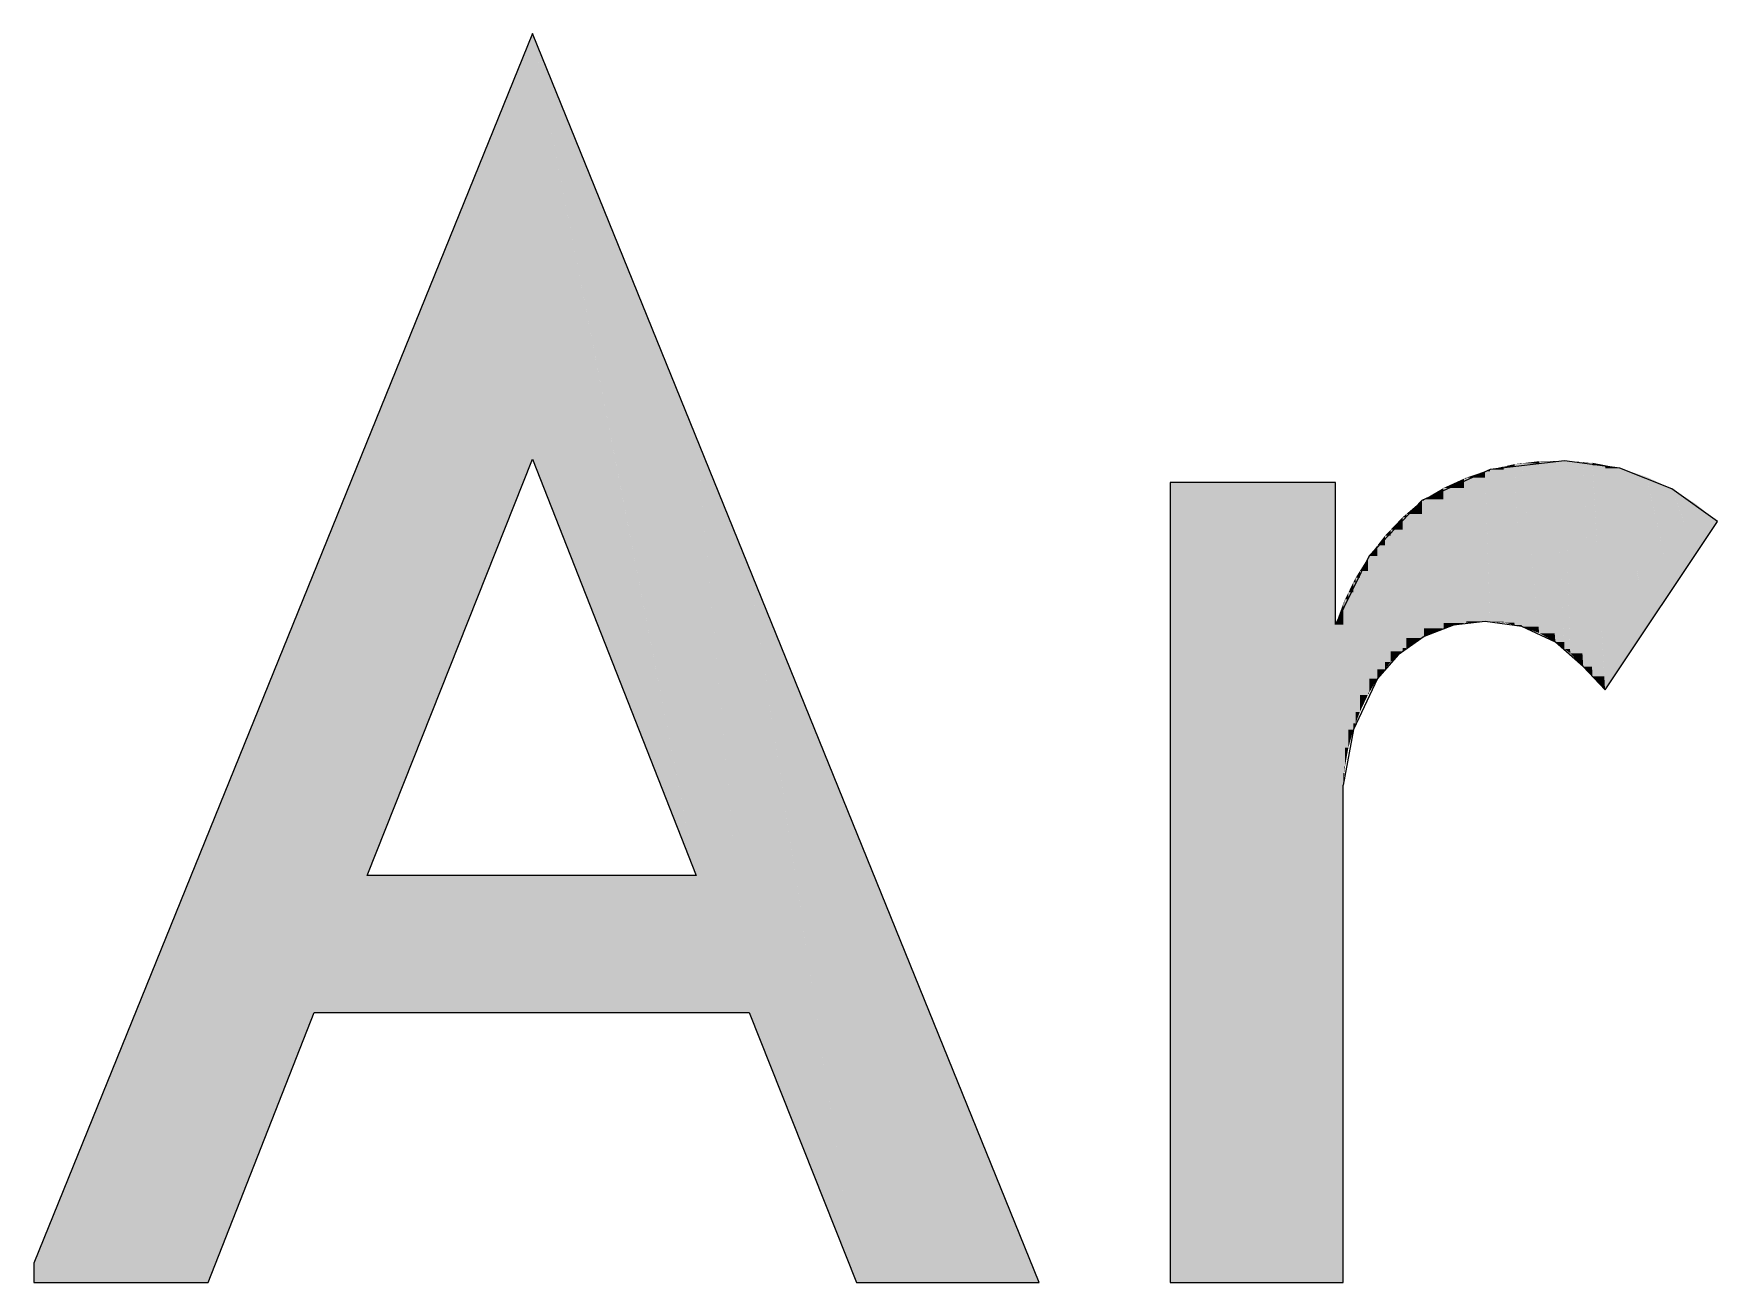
# Model space of a CAD drawing. Extents: x 885 to 2021, y 330 to 1122.
# Drawn here: x 1729.784 to 1734.259, y 644.195 to 647.513 of the extents above; entities that cross this region are included whole.
import ezdxf

# ---------------------------------------------------------------- set-up
doc = ezdxf.new("R2010")
doc.units = 0
doc.layers.get('0').update_dxf_attribs({"lineweight": 18})
doc.layers.add('P11_Plankopf_Ausführung_AF_4_800 Plankopf', color=7, linetype='Continuous', lineweight=25)

# ---------------------------------------------------------------- blocks, each defined once
blk = doc.blocks.new('Referenz-A0T8DI3SAL', base_point=(1729.7843, 502.0648))
at = {"layer": 'P11_Plankopf_Ausführung_AF_4_800 Plankopf', "color": 0, "linetype": 'Continuous', "lineweight": 13, "ltscale": 16.9}
for p, q in [((1731.1101, 647.5132), (1729.7844, 644.2457)), ((1732.4564, 644.1952), (1731.1101, 647.5132)), ((1730.6709, 645.2763), (1731.1101, 646.3823)), ((1731.1101, 646.3823), (1731.545, 645.2763)), ((1733.8529, 646.3781), (1733.6553, 646.3548)), ((1734.0003, 646.3586), (1733.8529, 646.3781)), ((1733.6553, 646.3548), (1733.4741, 646.2725)), ((1734.1385, 646.3037), (1734.0003, 646.3586)), ((1733.2442, 646.3202), (1732.8052, 646.3202)), ((1732.8052, 646.3202), (1732.8052, 644.1952)), ((1733.2442, 645.9432), (1733.2442, 646.3202)), ((1734.2591, 646.2166), (1734.1385, 646.3037)), ((1733.4741, 646.2725), (1733.334, 646.1254)), ((1733.9607, 645.7692), (1734.2591, 646.2166)), ((1733.334, 646.1254), (1733.2442, 645.9432)), ((1733.5583, 645.9413), (1733.4797, 645.9111)), ((1733.6418, 645.9515), (1733.5583, 645.9413)), ((1733.7394, 645.9378), (1733.6418, 645.9515)), ((1733.8288, 645.8967), (1733.7394, 645.9378)), ((1733.4797, 645.9111), (1733.4107, 645.8629)), ((1733.9027, 645.8315), (1733.8288, 645.8967)), ((1733.4107, 645.8629), (1733.3555, 645.7993)), ((1733.3555, 645.7993), (1733.2917, 645.6639)), ((1733.9027, 645.8315), (1733.9607, 645.7692)), ((1733.2917, 645.6639), (1733.265, 645.5166)), ((1733.265, 644.1952), (1733.265, 645.5166)), ((1731.545, 645.2763), (1730.6709, 645.2763)), ((1730.2485, 644.1952), (1730.5302, 644.9118)), ((1730.5302, 644.9118), (1731.6859, 644.9118)), ((1731.6859, 644.9118), (1731.9716, 644.1952)), ((1729.7844, 644.2457), (1729.7844, 644.1952)), ((1729.7844, 644.1952), (1730.2485, 644.1952)), ((1731.9716, 644.1952), (1732.4564, 644.1952)), ((1732.8052, 644.1952), (1733.265, 644.1952))]:
    blk.add_line(p, q, dxfattribs=at)
at = {"layer": 'P11_Plankopf_Ausführung_AF_4_800 Plankopf', "color": 0, "linetype": 'Continuous', "lineweight": 0, "ltscale": 0.0169}
for points in [[(1731.1101, 646.4309), (1730.6709, 646.4309), (1731.1101, 647.5132)], [(1731.3299, 646.3823), (1731.1101, 646.3823), (1731.1101, 647.5132)], [(1731.545, 646.4413), (1731.3185, 646.4413), (1731.1101, 647.5132)], [(1730.6709, 646.0841), (1730.5302, 646.0841), (1730.6709, 646.4309)], [(1731.1101, 646.3823), (1730.6709, 646.3823), (1730.6709, 646.4309)], [(1731.1101, 646.3823), (1731.1101, 646.4309), (1730.6709, 646.4309)], [(1731.545, 645.2763), (1731.545, 646.4413), (1731.3185, 646.4413)], [(1731.545, 644.9118), (1731.6859, 644.9118), (1731.545, 646.4413)], [(1731.6859, 646.0941), (1731.577, 646.0941), (1731.545, 646.4413)], [(1730.6709, 645.2763), (1731.1101, 646.3823), (1730.6709, 646.3823)], [(1731.545, 645.2763), (1731.3299, 646.3823), (1731.1101, 646.3823)], [(1733.7856, 646.3716), (1733.7394, 646.3716), (1733.7856, 646.3771)], [(1733.7863, 646.3771), (1733.7856, 646.3771), (1733.7863, 646.3772)], [(1733.7863, 645.9205), (1733.7856, 645.9205), (1733.7856, 646.3771)], [(1733.7863, 645.9201), (1733.7863, 646.3771), (1733.7856, 646.3771)], [(1733.8288, 646.3772), (1733.7863, 646.3772), (1733.8288, 646.3778)], [(1733.8268, 645.9201), (1733.7863, 645.9201), (1733.7863, 646.3772)], [(1733.8288, 645.8967), (1733.8288, 646.3772), (1733.7863, 646.3772)], [(1733.8529, 646.3778), (1733.8288, 646.3778), (1733.8529, 646.3781)], [(1733.852, 645.8967), (1733.8288, 645.8967), (1733.8288, 646.3778)], [(1733.8529, 645.8784), (1733.8529, 646.3778), (1733.8288, 646.3778)], [(1733.8678, 645.8784), (1733.8529, 645.8784), (1733.8529, 646.3781)], [(1733.8682, 646.3771), (1733.8529, 646.3771), (1733.8529, 646.3781)], [(1733.8682, 645.8668), (1733.8682, 646.3771), (1733.8529, 646.3771)], [(1733.9005, 645.8668), (1733.8682, 645.8668), (1733.8682, 646.3771)], [(1733.9027, 646.3747), (1733.8683, 646.3747), (1733.8682, 646.3771)], [(1733.9027, 645.8315), (1733.9027, 646.3747), (1733.8683, 646.3747)], [(1733.9261, 645.8315), (1733.9027, 645.8315), (1733.9027, 646.3747)], [(1733.9272, 646.3729), (1733.9028, 646.3729), (1733.9027, 646.3747)], [(1733.5858, 646.3061), (1733.5315, 646.3061), (1733.5858, 646.3308)], [(1733.5922, 646.3308), (1733.5858, 646.3308), (1733.5922, 646.3337)], [(1733.5922, 645.9475), (1733.5858, 645.9475), (1733.5858, 646.3308)], [(1733.5922, 645.9475), (1733.5922, 646.3308), (1733.5858, 646.3308)], [(1733.6418, 646.3337), (1733.5922, 646.3337), (1733.6418, 646.3503)], [(1733.6418, 645.9515), (1733.5922, 645.9515), (1733.5922, 646.3337)], [(1733.6418, 645.9515), (1733.6418, 646.3337), (1733.5922, 646.3337)], [(1733.6553, 646.3503), (1733.6418, 646.3503), (1733.6553, 646.3548)], [(1733.6552, 645.9515), (1733.6418, 645.9515), (1733.6418, 646.3503)], [(1733.6553, 645.9506), (1733.6553, 646.3503), (1733.6418, 646.3503)], [(1733.6911, 646.3548), (1733.6553, 646.3548), (1733.6911, 646.3629)], [(1733.6909, 645.9506), (1733.6553, 645.9506), (1733.6553, 646.3548)], [(1733.6911, 645.9483), (1733.6911, 646.3548), (1733.6553, 646.3548)], [(1733.7202, 646.3629), (1733.6911, 646.3629), (1733.7202, 646.3694)], [(1733.7198, 645.9483), (1733.6911, 645.9483), (1733.6911, 646.3629)], [(1733.7202, 645.942), (1733.7202, 646.3629), (1733.6911, 646.3629)], [(1733.7394, 646.3694), (1733.7202, 646.3694), (1733.7394, 646.3716)], [(1733.7392, 645.942), (1733.7202, 645.942), (1733.7202, 646.3694)], [(1733.7394, 645.9378), (1733.7394, 646.3694), (1733.7202, 646.3694)], [(1733.7838, 645.9378), (1733.7394, 645.9378), (1733.7394, 646.3716)], [(1733.7856, 645.9205), (1733.7856, 646.3716), (1733.7394, 646.3716)], [(1733.9272, 645.8051), (1733.9272, 646.3729), (1733.9028, 646.3729)], [(1733.9587, 645.8051), (1733.9272, 645.8051), (1733.9272, 646.3729)], [(1733.9607, 646.3664), (1733.9276, 646.3664), (1733.9272, 646.3729)], [(1733.9607, 645.7692), (1733.9607, 646.3664), (1733.9276, 646.3664)], [(1734.0003, 645.8286), (1733.9607, 645.8286), (1733.9607, 646.3664)], [(1734.0003, 646.3586), (1733.9612, 646.3586), (1733.9607, 646.3664)], [(1734.0003, 645.8286), (1734.0003, 646.3586), (1733.9612, 646.3586)], [(1734.0711, 645.9348), (1734.0003, 645.9348), (1734.0003, 646.3586)], [(1734.0711, 646.3354), (1734.0042, 646.3354), (1734.0003, 646.3586)], [(1734.0711, 645.9348), (1734.0711, 646.3354), (1734.0042, 646.3354)], [(1734.1385, 646.0358), (1734.0711, 646.0358), (1734.0711, 646.3354)], [(1734.1385, 646.3037), (1734.0783, 646.3037), (1734.0711, 646.3354)], [(1732.8052, 644.1952), (1733.2442, 644.1952), (1732.8052, 646.3202)], [(1733.2442, 645.9432), (1733.2442, 646.3202), (1732.8052, 646.3202)], [(1733.2442, 645.9432), (1732.883, 645.9432), (1732.8052, 646.3202)], [(1733.5313, 646.2758), (1733.4797, 646.2758), (1733.5313, 646.306)], [(1733.5315, 646.306), (1733.5313, 646.306), (1733.5315, 646.3061)], [(1733.5315, 645.9335), (1733.5313, 645.9335), (1733.5313, 646.306)], [(1733.5315, 645.9335), (1733.5315, 646.306), (1733.5313, 646.306)], [(1733.5858, 645.947), (1733.5315, 645.947), (1733.5315, 646.3061)], [(1733.5858, 645.947), (1733.5858, 646.3061), (1733.5315, 646.3061)], [(1734.1385, 646.0358), (1734.1385, 646.3037), (1734.0783, 646.3037)], [(1734.2015, 646.1303), (1734.1385, 646.1303), (1734.1385, 646.3037)], [(1734.2015, 646.2639), (1734.153, 646.2639), (1734.1385, 646.3037)], [(1733.4741, 646.2367), (1733.4324, 646.2367), (1733.4741, 646.2725)], [(1733.4797, 646.2725), (1733.4741, 646.2725), (1733.4797, 646.2758)], [(1733.4797, 645.9111), (1733.4741, 645.9111), (1733.4741, 646.2725)], [(1733.4797, 645.9111), (1733.4797, 646.2725), (1733.4741, 646.2725)], [(1733.5313, 645.9334), (1733.4797, 645.9334), (1733.4797, 646.2758)], [(1733.5313, 645.9334), (1733.5313, 646.2758), (1733.4797, 646.2758)], [(1734.2015, 646.1303), (1734.2015, 646.2639), (1734.153, 646.2639)], [(1734.2591, 646.2166), (1734.2015, 646.2166), (1734.2015, 646.2639)], [(1733.3906, 646.1791), (1733.3757, 646.1791), (1733.3906, 646.1948)], [(1733.4225, 646.1948), (1733.3906, 646.1948), (1733.4225, 646.2283)], [(1733.4225, 645.8719), (1733.3906, 645.8719), (1733.3906, 646.1948)], [(1733.4225, 645.8719), (1733.4225, 646.1948), (1733.3906, 646.1948)], [(1733.4324, 646.2283), (1733.4225, 646.2283), (1733.4324, 646.2367)], [(1733.4324, 645.8808), (1733.4225, 645.8808), (1733.4225, 646.2283)], [(1733.4324, 645.8808), (1733.4324, 646.2283), (1733.4225, 646.2283)], [(1733.4741, 645.9076), (1733.4324, 645.9076), (1733.4324, 646.2367)], [(1733.4741, 645.9076), (1733.4741, 646.2367), (1733.4324, 646.2367)], [(1734.2015, 646.1303), (1734.2591, 646.2166), (1734.2015, 646.2166)], [(1733.3555, 646.1254), (1733.334, 646.1254), (1733.3555, 646.1532)], [(1733.3757, 646.1532), (1733.3555, 646.1532), (1733.3757, 646.1791)], [(1733.3757, 645.8245), (1733.3555, 645.8245), (1733.3555, 646.1532)], [(1733.3757, 645.8245), (1733.3757, 646.1532), (1733.3555, 646.1532)], [(1733.3906, 645.8432), (1733.3757, 645.8432), (1733.3757, 646.1791)], [(1733.3906, 645.8432), (1733.3906, 646.1791), (1733.3757, 646.1791)], [(1733.3304, 646.0855), (1733.309, 646.0855), (1733.3304, 646.1196)], [(1733.334, 646.1196), (1733.3304, 646.1196), (1733.334, 646.1254)], [(1733.334, 645.7623), (1733.3304, 645.7623), (1733.3304, 646.1196)], [(1733.334, 645.7623), (1733.334, 646.1196), (1733.3304, 646.1196)], [(1733.3555, 645.7993), (1733.334, 645.7993), (1733.334, 646.1254)], [(1733.3555, 645.7993), (1733.3555, 646.1254), (1733.334, 646.1254)], [(1734.1385, 646.0358), (1734.2015, 646.1303), (1734.1385, 646.1303)], [(1730.5302, 645.3896), (1730.2485, 645.3896), (1730.5302, 646.0841)], [(1730.5302, 644.9118), (1730.6709, 644.9118), (1730.5302, 646.0841)], [(1730.6709, 644.9118), (1730.6709, 646.0841), (1730.5302, 646.0841)], [(1731.6859, 644.9118), (1731.6859, 646.0941), (1731.577, 646.0941)], [(1731.8638, 644.9118), (1731.6859, 644.9118), (1731.6859, 646.0941)], [(1731.9716, 645.3899), (1731.7919, 645.3899), (1731.6859, 646.0941)], [(1733.298, 646.0551), (1733.2917, 646.0551), (1733.298, 646.0678)], [(1733.309, 646.0678), (1733.298, 646.0678), (1733.309, 646.0855)], [(1733.309, 645.7108), (1733.298, 645.7108), (1733.298, 646.0678)], [(1733.309, 645.7108), (1733.309, 646.0678), (1733.298, 646.0678)], [(1733.3304, 645.7561), (1733.309, 645.7561), (1733.309, 646.0855)], [(1733.3304, 645.7561), (1733.3304, 646.0855), (1733.309, 646.0855)], [(1733.2785, 646.0103), (1733.2696, 646.0103), (1733.2785, 646.0284)], [(1733.2917, 646.0284), (1733.2785, 646.0284), (1733.2917, 646.0551)], [(1733.2917, 645.6639), (1733.2785, 645.6639), (1733.2785, 646.0284)], [(1733.2917, 645.6639), (1733.2917, 646.0284), (1733.2785, 646.0284)], [(1733.298, 645.6808), (1733.2917, 645.6808), (1733.2917, 646.0551)], [(1733.298, 645.6808), (1733.298, 646.0551), (1733.2917, 646.0551)], [(1734.0711, 645.9348), (1734.1385, 646.0358), (1734.0711, 646.0358)], [(1733.265, 645.9432), (1733.2442, 645.9432), (1733.265, 645.999)], [(1733.2679, 645.999), (1733.265, 645.999), (1733.2679, 646.0069)], [(1733.2679, 645.5484), (1733.265, 645.5484), (1733.265, 645.999)], [(1733.2679, 645.5484), (1733.2679, 645.999), (1733.265, 645.999)], [(1733.2696, 646.0069), (1733.2679, 646.0069), (1733.2696, 646.0103)], [(1733.2696, 645.5664), (1733.2679, 645.5664), (1733.2679, 646.0069)], [(1733.2696, 645.5664), (1733.2696, 646.0069), (1733.2679, 646.0069)], [(1733.2785, 645.6156), (1733.2696, 645.6156), (1733.2696, 646.0103)], [(1733.2785, 645.6156), (1733.2785, 646.0103), (1733.2696, 646.0103)], [(1733.2442, 644.1952), (1733.2442, 645.9432), (1732.883, 645.9432)], [(1733.2442, 644.1952), (1733.265, 644.1952), (1733.2442, 645.9432)], [(1733.265, 645.5166), (1733.265, 645.9432), (1733.2442, 645.9432)], [(1733.265, 645.5166), (1733.2492, 645.5166), (1733.2442, 645.9432)], [(1733.4797, 645.9111), (1733.5313, 645.9334), (1733.4797, 645.9334)], [(1733.5313, 645.9334), (1733.5315, 645.9335), (1733.5313, 645.9335)], [(1733.5315, 645.9335), (1733.5858, 645.947), (1733.5315, 645.947)], [(1733.5858, 645.947), (1733.5922, 645.9475), (1733.5858, 645.9475)], [(1733.5922, 645.9475), (1733.6418, 645.9515), (1733.5922, 645.9515)], [(1733.6553, 645.9506), (1733.6552, 645.9515), (1733.6418, 645.9515)], [(1733.6911, 645.9483), (1733.6909, 645.9506), (1733.6553, 645.9506)], [(1733.7202, 645.942), (1733.7198, 645.9483), (1733.6911, 645.9483)], [(1733.7394, 645.9378), (1733.7392, 645.942), (1733.7202, 645.942)], [(1733.7856, 645.9205), (1733.7838, 645.9378), (1733.7394, 645.9378)], [(1734.0003, 645.8286), (1734.0711, 645.9348), (1734.0003, 645.9348)], [(1733.4324, 645.8808), (1733.4741, 645.9076), (1733.4324, 645.9076)], [(1733.4741, 645.9076), (1733.4797, 645.9111), (1733.4741, 645.9111)], [(1733.7863, 645.9201), (1733.7863, 645.9205), (1733.7856, 645.9205)], [(1733.8288, 645.8967), (1733.8268, 645.9201), (1733.7863, 645.9201)], [(1733.8529, 645.8784), (1733.852, 645.8967), (1733.8288, 645.8967)], [(1733.3757, 645.8245), (1733.3906, 645.8432), (1733.3757, 645.8432)], [(1733.3906, 645.8432), (1733.4225, 645.8719), (1733.3906, 645.8719)], [(1733.4225, 645.8719), (1733.4324, 645.8808), (1733.4225, 645.8808)], [(1733.8682, 645.8668), (1733.8678, 645.8784), (1733.8529, 645.8784)], [(1733.9027, 645.8315), (1733.9005, 645.8668), (1733.8682, 645.8668)], [(1733.334, 645.7623), (1733.3555, 645.7993), (1733.334, 645.7993)], [(1733.3555, 645.7993), (1733.3757, 645.8245), (1733.3555, 645.8245)], [(1733.9272, 645.8051), (1733.9261, 645.8315), (1733.9027, 645.8315)], [(1733.9607, 645.7692), (1733.9587, 645.8051), (1733.9272, 645.8051)], [(1733.9607, 645.7692), (1734.0003, 645.8286), (1733.9607, 645.8286)], [(1733.309, 645.7108), (1733.3304, 645.7561), (1733.309, 645.7561)], [(1733.3304, 645.7561), (1733.334, 645.7623), (1733.3304, 645.7623)], [(1733.298, 645.6808), (1733.309, 645.7108), (1733.298, 645.7108)], [(1733.2785, 645.6156), (1733.2917, 645.6639), (1733.2785, 645.6639)], [(1733.2917, 645.6639), (1733.298, 645.6808), (1733.2917, 645.6808)], [(1733.2696, 645.5664), (1733.2785, 645.6156), (1733.2696, 645.6156)], [(1733.265, 645.5166), (1733.2679, 645.5484), (1733.265, 645.5484)], [(1733.2679, 645.5484), (1733.2696, 645.5664), (1733.2679, 645.5664)], [(1733.265, 644.1952), (1733.265, 645.5166), (1733.2492, 645.5166)], [(1730.2485, 644.2457), (1729.7844, 644.2457), (1730.2485, 645.3896)], [(1730.5302, 644.9118), (1730.2485, 644.9118), (1730.2485, 645.3896)], [(1730.5302, 644.9118), (1730.5302, 645.3896), (1730.2485, 645.3896)], [(1731.9716, 644.1952), (1731.9716, 645.3899), (1731.7919, 645.3899)], [(1731.9716, 644.1952), (1732.4564, 644.1952), (1731.9716, 645.3899)], [(1730.6709, 644.9118), (1731.545, 644.9118), (1730.6709, 645.2763)], [(1731.545, 644.9118), (1731.545, 645.2763), (1730.6709, 645.2763)], [(1730.2485, 644.1952), (1730.5302, 644.9118), (1730.2485, 644.9118)], [(1731.9716, 644.1952), (1731.8638, 644.9118), (1731.6859, 644.9118)], [(1729.7844, 644.1952), (1730.2485, 644.1952), (1729.7844, 644.2457)], [(1730.2485, 644.1952), (1730.2485, 644.2457), (1729.7844, 644.2457)]]:
    blk.add_solid(points, dxfattribs=at)

msp = doc.modelspace()

# ---------------------------------------------------------------- block references
at = {"color": 8, "lineweight": 25, "ltscale": 0.25, "true_color": 0x808080}
msp.add_blockref('Referenz-A0T8DI3SAL', (1729.7843, 502.0648), dxfattribs=at)

doc.saveas('drawing.dxf')
